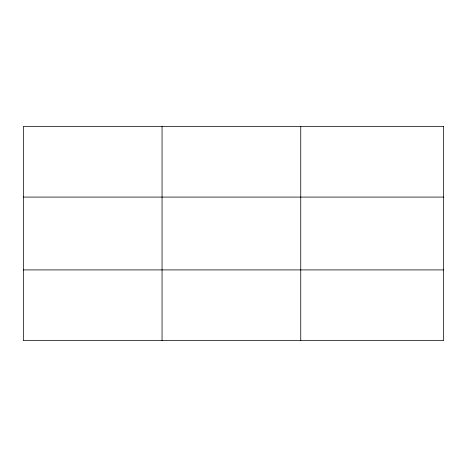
<?xml version="1.0" encoding="UTF-8"?>
<svg xmlns="http://www.w3.org/2000/svg" width="467" height="467" viewBox="0 0 467 467"><rect width="100%" height="100%" fill="white"/><g stroke="black" fill="none" stroke-linecap="round" stroke-linejoin="round"><path stroke-width="0.7" d="M162.049 340.601L162.049 126.399M300.748 340.601L300.748 126.399M23.35 197.086L443.65 197.086M23.35 269.914L443.65 269.914M443.65 126.399L443.65 340.601L23.35 340.601L23.35 126.399L443.65 126.399"/></g></svg>
